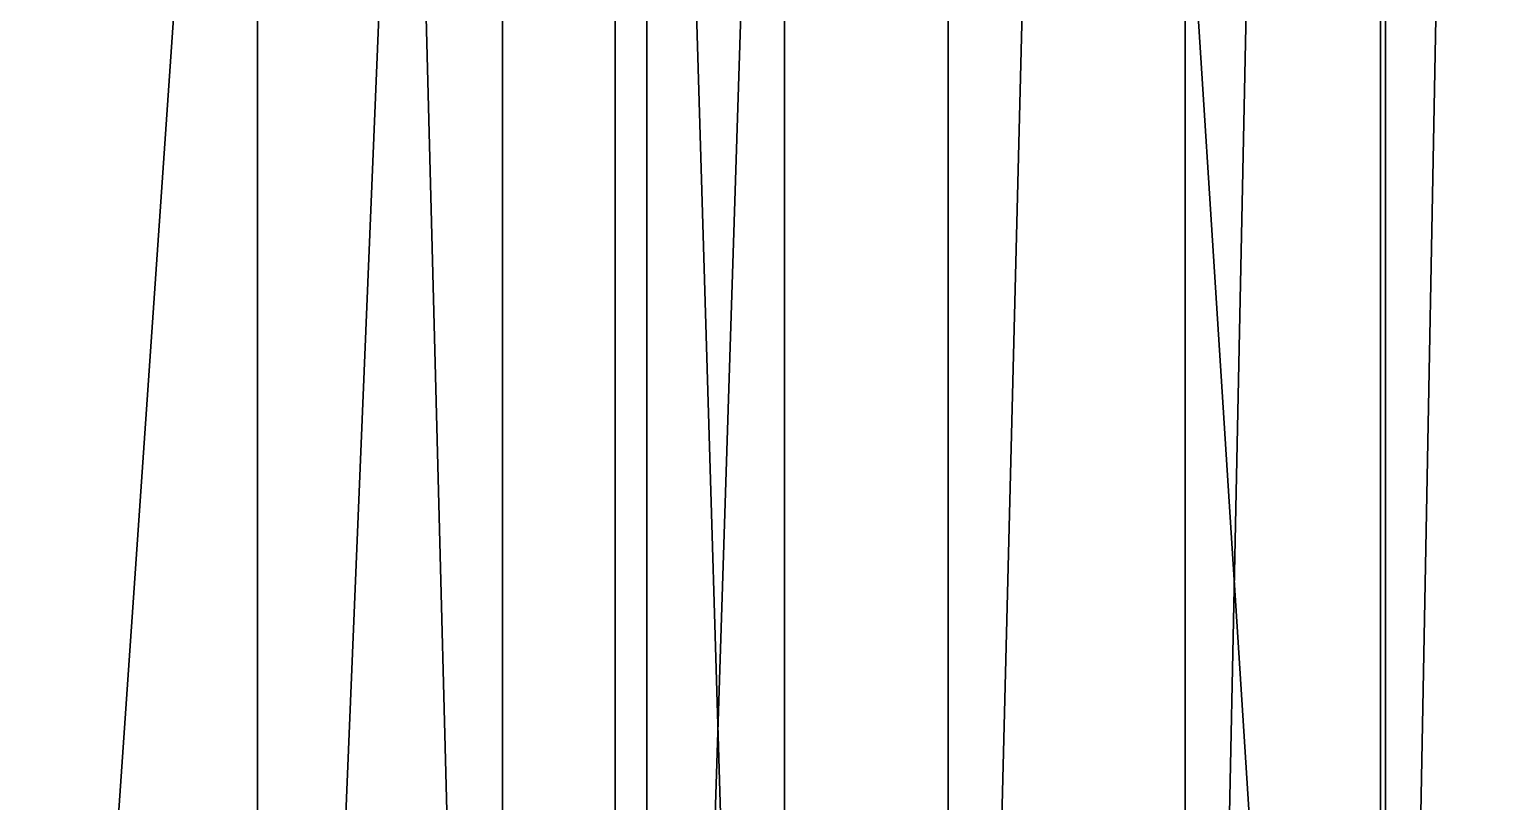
# Model space of a CAD drawing. Header units: metres. Extents: x -1.26 to 1.26, y -3.52 to 3.5.
# Drawn here: x -0.6976 to -0.2293, y 1.1639 to 1.41 of the extents above; entities that cross this region are included whole.
import ezdxf

# ---------------------------------------------------------------- set-up
doc = ezdxf.new("R2010")
doc.units = ezdxf.units.M

msp = doc.modelspace()

# ---------------------------------------------------------------- linework, layer by layer
at = {"layer": 'Prism'}
for points in [[(-0.54687, 0.47917, -0.02897), (-0.625, 3.47917, 0), (-0.625, 0.47917, 0)], [(-0.54687, 0.47917, -0.02897), (-0.54687, 3.47917, -0.02897), (-0.625, 3.47917, 0)], [(-0.625, 0.47917, 0), (-0.50091, 3.47917, 0.03828), (-0.50091, 0.47917, 0.03828)], [(-0.625, 0.47917, 0), (-0.625, 3.47917, 0), (-0.50091, 3.47917, 0.03828)], [(-0.45703, 0.47917, -0.05127), (-0.54687, 3.47917, -0.02897), (-0.54687, 0.47917, -0.02897)], [(-0.45703, 0.47917, -0.05127), (-0.45703, 3.47917, -0.05127), (-0.54687, 3.47917, -0.02897)], [(-0.50091, 0.47917, 0.03828), (-0.4049, 3.47917, 0.08477), (-0.4049, 0.47917, 0.08477)], [(-0.50091, 0.47917, 0.03828), (-0.50091, 3.47917, 0.03828), (-0.4049, 3.47917, 0.08477)], [(-0.26562, 0.47917, -0.08203), (-0.45703, 3.47917, -0.05127), (-0.45703, 0.47917, -0.05127)], [(-0.26562, 0.47917, -0.08203), (-0.26562, 3.47917, -0.08203), (-0.45703, 3.47917, -0.05127)], [(-0.4049, 0.47917, 0.08477), (-0.3295, 3.47917, 0.13535), (-0.3295, 0.47917, 0.13535)], [(-0.4049, 0.47917, 0.08477), (-0.4049, 3.47917, 0.08477), (-0.3295, 3.47917, 0.13535)], [(-0.3295, 0.47917, 0.13535), (-0.26724, 3.47917, 0.18594), (-0.26724, 0.47917, 0.18594)], [(-0.3295, 0.47917, 0.13535), (-0.3295, 3.47917, 0.13535), (-0.26724, 3.47917, 0.18594)], [(-0.26724, 0.47917, 0.18594), (-0.21063, 3.47917, 0.23242), (-0.21063, 0.47917, 0.23242)], [(-0.26724, 0.47917, 0.18594), (-0.26724, 3.47917, 0.18594), (-0.21063, 3.47917, 0.23242)], [(-0.09766, 0.47917, -0.10459), (-0.26562, 3.47917, -0.08203), (-0.26562, 0.47917, -0.08203)], [(-0.09766, 0.47917, -0.10459), (-0.09766, 3.47917, -0.10459), (-0.26562, 3.47917, -0.08203)]]:
    msp.add_3dface(points, dxfattribs=at)
at = {"layer": 'Prism 1'}
for points in [[(-0.93287, 1.87922, -0.00203), (-0.6985, 0.73469, -0.00203), (-0.511, 3.45344, -0.00203)], [(-0.93287, 1.87922, 0.00197), (-0.511, 3.45344, 0.00197), (-0.6985, 0.73469, 0.00197)], [(-0.511, -0.54656, -0.00203), (-0.511, 3.45344, -0.00203), (-0.6985, 0.73469, -0.00203)], [(-0.511, -0.54656, 0.00197), (-0.6985, 0.73469, 0.00197), (-0.511, 3.45344, 0.00197)], [(-0.511, -0.54656, -0.00203), (-0.511, 3.45344, 0.00197), (-0.511, 3.45344, -0.00203)], [(-0.511, -0.54656, -0.00203), (-0.511, -0.54656, 0.00197), (-0.511, 3.45344, 0.00197)]]:
    msp.add_3dface(points, dxfattribs=at)

doc.saveas('drawing.dxf')
